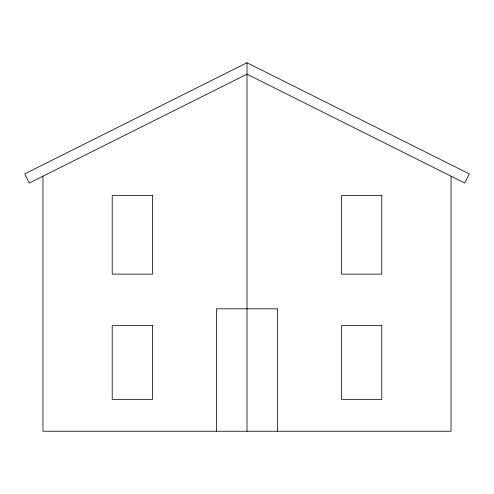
<?xml version="1.0" encoding="UTF-8"?>
<svg xmlns="http://www.w3.org/2000/svg" width="494" height="494" viewBox="0 0 494 494"><rect width="100%" height="100%" fill="white"/><g stroke="black" fill="none" stroke-linecap="round" stroke-linejoin="round"><path stroke-width="0.74" d="M247 62.757L24.7 173.907L29.263 183.027L247 74.162L464.737 183.027L469.3 173.907L247 62.757L247 431.243M451.047 176.185L451.047 431.243L42.953 431.243L42.953 176.185M277.609 431.243L277.609 308.818L216.391 308.818L216.391 431.243M152.516 195.568L112.212 195.568L112.212 274.127L152.516 274.127L152.516 195.568M381.788 195.568L341.484 195.568L341.484 274.127L381.788 274.127L381.788 195.568M152.516 325.651L112.212 325.651L112.212 399.362L152.516 399.362L152.516 325.651M381.788 325.651L341.484 325.651L341.484 399.362L381.788 399.362L381.788 325.651"/></g></svg>
